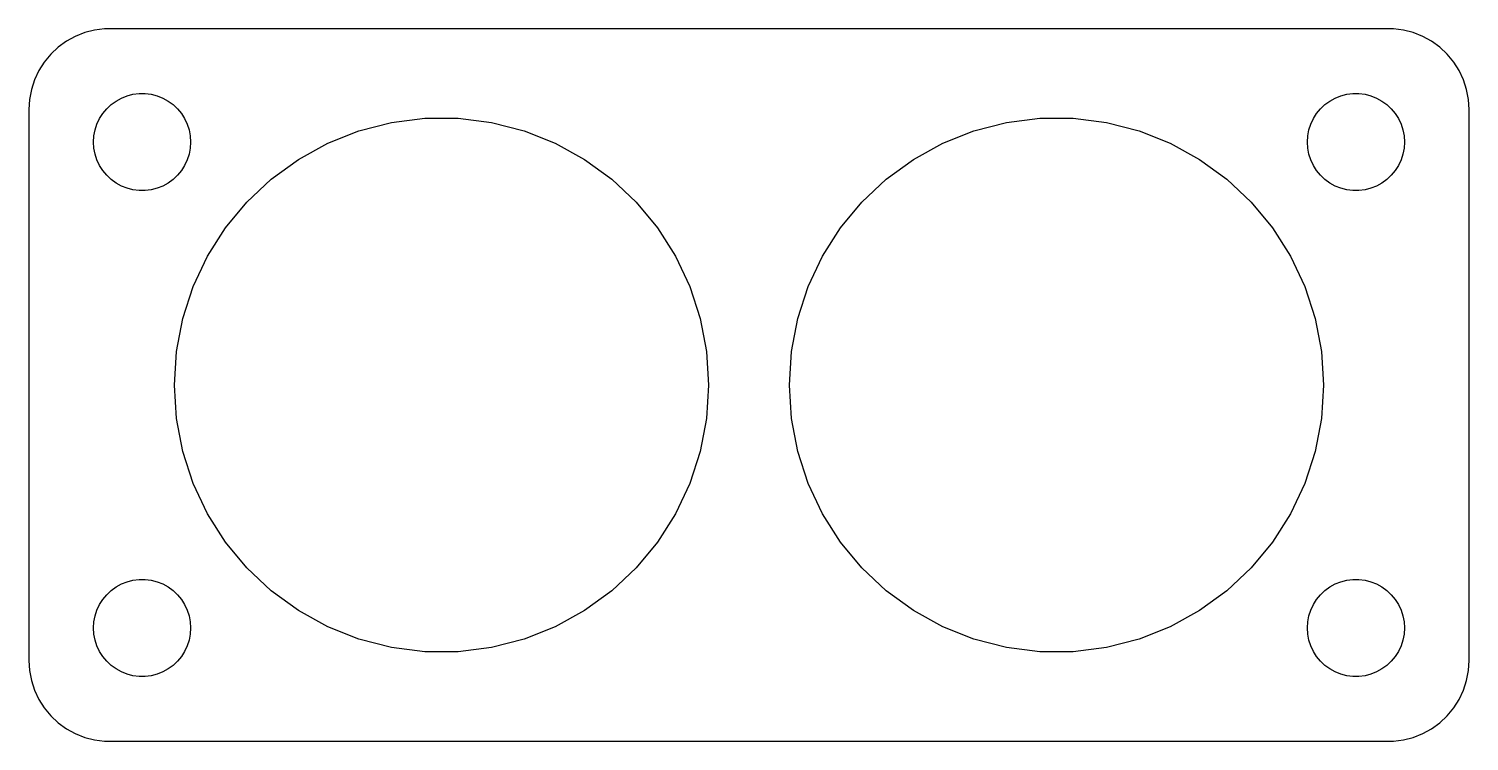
# Model space of a CAD drawing. Header units: metres. Extents: x -44.5 to 44.5, y 32 to 76.
import ezdxf

# ---------------------------------------------------------------- set-up
doc = ezdxf.new("R2010")
doc.units = ezdxf.units.M

msp = doc.modelspace()

# ---------------------------------------------------------------- linework, layer by layer
for p, q in [((-41.0451, 75.7553), (-41.6289, 75.5241)), ((-40.4369, 75.9114), (-41.0451, 75.7553)), ((-39.8139, 75.9901), (-40.4369, 75.9114)), ((39.8139, 75.9901), (-39.8139, 75.9901)), ((40.4369, 75.9114), (39.8139, 75.9901)), ((41.0451, 75.7553), (40.4369, 75.9114)), ((41.6289, 75.5241), (41.0451, 75.7553)), ((-42.6871, 74.8526), (-43.1448, 74.4227)), ((-42.1791, 75.2216), (-42.6871, 74.8526)), ((-41.6289, 75.5241), (-42.1791, 75.2216)), ((42.1791, 75.2216), (41.6289, 75.5241)), ((42.6871, 74.8526), (42.1791, 75.2216)), ((43.1448, 74.4227), (42.6871, 74.8526)), ((-43.5451, 73.9389), (-43.8815, 73.4088)), ((-43.1448, 74.4227), (-43.5451, 73.9389)), ((43.5451, 73.9389), (43.1448, 74.4227)), ((43.8815, 73.4088), (43.5451, 73.9389)), ((-43.8815, 73.4088), (-44.1489, 72.8406)), ((44.1489, 72.8406), (43.8815, 73.4088)), ((-44.3429, 72.2434), (-44.4606, 71.6267)), ((-44.1489, 72.8406), (-44.3429, 72.2434)), ((44.3429, 72.2434), (44.1489, 72.8406)), ((44.4606, 71.6267), (44.3429, 72.2434)), ((-44.4606, 71.6267), (-44.5, 71)), ((-39.6869, 71.0536), (-39.4123, 71.3115)), ((-39.4123, 71.3115), (-39.1075, 71.533)), ((-39.1075, 71.533), (-38.7773, 71.7145)), ((-38.7773, 71.7145), (-38.427, 71.8532)), ((-38.427, 71.8532), (-38.0621, 71.9469)), ((-38.0621, 71.9469), (-37.6884, 71.9941)), ((-37.6884, 71.9941), (-37.3116, 71.9941)), ((-37.3116, 71.9941), (-36.9379, 71.9469)), ((-36.9379, 71.9469), (-36.5729, 71.8532)), ((-36.5729, 71.8532), (-36.2227, 71.7145)), ((-36.2227, 71.7145), (-35.8925, 71.533)), ((-35.8925, 71.533), (-35.5877, 71.3115)), ((-35.5877, 71.3115), (-35.3131, 71.0536)), ((35.3131, 71.0536), (35.5877, 71.3115)), ((35.5877, 71.3115), (35.8925, 71.533)), ((35.8925, 71.533), (36.2227, 71.7145)), ((36.2227, 71.7145), (36.5729, 71.8532)), ((36.5729, 71.8532), (36.9379, 71.9469)), ((36.9379, 71.9469), (37.3116, 71.9941)), ((37.3116, 71.9941), (37.6884, 71.9941)), ((37.6884, 71.9941), (38.0621, 71.9469)), ((38.0621, 71.9469), (38.427, 71.8532)), ((38.427, 71.8532), (38.7773, 71.7145)), ((38.7773, 71.7145), (39.1075, 71.533)), ((39.1075, 71.533), (39.4123, 71.3115)), ((39.4123, 71.3115), (39.6869, 71.0536)), ((44.5, 71), (44.4606, 71.6267)), ((-44.5, 71), (-44.5, 37)), ((-40.2893, 70.1044), (-40.1289, 70.4453)), ((-40.1289, 70.4453), (-39.927, 70.7634)), ((-39.927, 70.7634), (-39.6869, 71.0536)), ((-35.3131, 71.0536), (-35.0729, 70.7634)), ((-35.0729, 70.7634), (-34.8711, 70.4453)), ((-34.8711, 70.4453), (-34.7107, 70.1044)), ((-22.0918, 70.2077), (-20.036, 70.4674)), ((-20.036, 70.4674), (-17.9639, 70.4674)), ((-17.9639, 70.4674), (-15.9082, 70.2077)), ((15.9082, 70.2077), (17.9639, 70.4674)), ((17.9639, 70.4674), (20.036, 70.4674)), ((20.036, 70.4674), (22.0918, 70.2077)), ((34.7107, 70.1044), (34.8711, 70.4453)), ((34.8711, 70.4453), (35.0729, 70.7634)), ((35.0729, 70.7634), (35.3131, 71.0536)), ((39.6869, 71.0536), (39.927, 70.7634)), ((39.927, 70.7634), (40.1289, 70.4453)), ((40.1289, 70.4453), (40.2893, 70.1044)), ((44.5, 37), (44.5, 71)), ((-40.4763, 69.376), (-40.4057, 69.7461)), ((-40.4057, 69.7461), (-40.2893, 70.1044)), ((-34.7107, 70.1044), (-34.5942, 69.7461)), ((-34.5942, 69.7461), (-34.5237, 69.376)), ((-26.0253, 68.9296), (-24.0988, 69.6924)), ((-24.0988, 69.6924), (-22.0918, 70.2077)), ((-15.9082, 70.2077), (-13.9012, 69.6924)), ((-13.9012, 69.6924), (-11.9746, 68.9296)), ((11.9746, 68.9296), (13.9012, 69.6924)), ((13.9012, 69.6924), (15.9082, 70.2077)), ((22.0918, 70.2077), (24.0988, 69.6924)), ((24.0988, 69.6924), (26.0253, 68.9296)), ((34.5237, 69.376), (34.5942, 69.7461)), ((34.5942, 69.7461), (34.7107, 70.1044)), ((40.2893, 70.1044), (40.4057, 69.7461)), ((40.4057, 69.7461), (40.4763, 69.376)), ((-40.5, 69), (-40.4763, 69.376)), ((-40.4763, 68.624), (-40.5, 69)), ((-40.4057, 68.2539), (-40.4763, 68.624)), ((-34.5237, 68.624), (-34.5942, 68.2539)), ((-34.5237, 69.376), (-34.5, 69)), ((-34.5, 69), (-34.5237, 68.624)), ((-27.8411, 67.9314), (-26.0253, 68.9296)), ((-11.9746, 68.9296), (-10.1588, 67.9314)), ((10.1588, 67.9314), (11.9746, 68.9296)), ((26.0253, 68.9296), (27.8411, 67.9314)), ((34.5, 69), (34.5237, 69.376)), ((34.5237, 68.624), (34.5, 69)), ((34.5942, 68.2539), (34.5237, 68.624)), ((40.4763, 68.624), (40.4057, 68.2539)), ((40.4763, 69.376), (40.5, 69)), ((40.5, 69), (40.4763, 68.624)), ((-40.2893, 67.8956), (-40.4057, 68.2539)), ((-40.1289, 67.5547), (-40.2893, 67.8956)), ((-34.7107, 67.8956), (-34.8711, 67.5547)), ((-34.5942, 68.2539), (-34.7107, 67.8956)), ((-29.5175, 66.7135), (-27.8411, 67.9314)), ((-10.1588, 67.9314), (-8.4825, 66.7135)), ((8.4825, 66.7135), (10.1588, 67.9314)), ((27.8411, 67.9314), (29.5175, 66.7135)), ((34.7107, 67.8956), (34.5942, 68.2539)), ((34.8711, 67.5547), (34.7107, 67.8956)), ((40.2893, 67.8956), (40.1289, 67.5547)), ((40.4057, 68.2539), (40.2893, 67.8956)), ((-39.927, 67.2366), (-40.1289, 67.5547)), ((-39.6869, 66.9464), (-39.927, 67.2366)), ((-39.4123, 66.6884), (-39.6869, 66.9464)), ((-35.3131, 66.9464), (-35.5877, 66.6884)), ((-35.0729, 67.2366), (-35.3131, 66.9464)), ((-34.8711, 67.5547), (-35.0729, 67.2366)), ((35.0729, 67.2366), (34.8711, 67.5547)), ((35.3131, 66.9464), (35.0729, 67.2366)), ((35.5877, 66.6884), (35.3131, 66.9464)), ((39.6869, 66.9464), (39.4123, 66.6884)), ((39.927, 67.2366), (39.6869, 66.9464)), ((40.1289, 67.5547), (39.927, 67.2366)), ((-39.1075, 66.467), (-39.4123, 66.6884)), ((-38.7773, 66.2855), (-39.1075, 66.467)), ((-38.427, 66.1468), (-38.7773, 66.2855)), ((-38.0621, 66.0531), (-38.427, 66.1468)), ((-37.6884, 66.0059), (-38.0621, 66.0531)), ((-37.3116, 66.0059), (-37.6884, 66.0059)), ((-36.9379, 66.0531), (-37.3116, 66.0059)), ((-36.5729, 66.1468), (-36.9379, 66.0531)), ((-36.2227, 66.2855), (-36.5729, 66.1468)), ((-35.8925, 66.467), (-36.2227, 66.2855)), ((-35.5877, 66.6884), (-35.8925, 66.467)), ((-31.028, 65.295), (-29.5175, 66.7135)), ((-8.4825, 66.7135), (-6.97202, 65.295)), ((6.97202, 65.295), (8.4825, 66.7135)), ((29.5175, 66.7135), (31.028, 65.295)), ((35.8925, 66.467), (35.5877, 66.6884)), ((36.2227, 66.2855), (35.8925, 66.467)), ((36.5729, 66.1468), (36.2227, 66.2855)), ((36.9379, 66.0531), (36.5729, 66.1468)), ((37.3116, 66.0059), (36.9379, 66.0531)), ((37.6884, 66.0059), (37.3116, 66.0059)), ((38.0621, 66.0531), (37.6884, 66.0059)), ((38.427, 66.1468), (38.0621, 66.0531)), ((38.7773, 66.2855), (38.427, 66.1468)), ((39.1075, 66.467), (38.7773, 66.2855)), ((39.4123, 66.6884), (39.1075, 66.467)), ((-32.3488, 63.6985), (-31.028, 65.295)), ((-6.97202, 65.295), (-5.65121, 63.6985)), ((5.65121, 63.6985), (6.97202, 65.295)), ((31.028, 65.295), (32.3488, 63.6985)), ((-33.4591, 61.9489), (-32.3488, 63.6985)), ((-5.65121, 63.6985), (-4.54094, 61.9489)), ((4.54094, 61.9489), (5.65121, 63.6985)), ((32.3488, 63.6985), (33.4591, 61.9489)), ((-34.3413, 60.0741), (-33.4591, 61.9489)), ((-4.54094, 61.9489), (-3.65868, 60.0741)), ((3.65868, 60.0741), (4.54094, 61.9489)), ((33.4591, 61.9489), (34.3413, 60.0741)), ((-34.9816, 58.1034), (-34.3413, 60.0741)), ((-3.65868, 60.0741), (-3.01837, 58.1034)), ((3.01837, 58.1034), (3.65868, 60.0741)), ((34.3413, 60.0741), (34.9816, 58.1034)), ((-35.3699, 56.068), (-34.9816, 58.1034)), ((-3.01837, 58.1034), (-2.6301, 56.068)), ((2.6301, 56.068), (3.01837, 58.1034)), ((34.9816, 58.1034), (35.3699, 56.068)), ((-35.5, 54), (-35.3699, 56.068)), ((-2.6301, 56.068), (-2.5, 54)), ((2.5, 54), (2.6301, 56.068)), ((35.3699, 56.068), (35.5, 54)), ((-35.3699, 51.932), (-35.5, 54)), ((-2.5, 54), (-2.6301, 51.932)), ((2.6301, 51.932), (2.5, 54)), ((35.5, 54), (35.3699, 51.932)), ((-34.9816, 49.8966), (-35.3699, 51.932)), ((-2.6301, 51.932), (-3.01837, 49.8966)), ((3.01837, 49.8966), (2.6301, 51.932)), ((35.3699, 51.932), (34.9816, 49.8966)), ((-34.3413, 47.9259), (-34.9816, 49.8966)), ((-3.01837, 49.8966), (-3.65868, 47.9259)), ((3.65868, 47.9259), (3.01837, 49.8966)), ((34.9816, 49.8966), (34.3413, 47.9259)), ((-33.4591, 46.0511), (-34.3413, 47.9259)), ((-3.65868, 47.9259), (-4.54094, 46.0511)), ((4.54094, 46.0511), (3.65868, 47.9259)), ((34.3413, 47.9259), (33.4591, 46.0511)), ((-32.3488, 44.3015), (-33.4591, 46.0511)), ((-4.54094, 46.0511), (-5.65121, 44.3015)), ((5.65121, 44.3015), (4.54094, 46.0511)), ((33.4591, 46.0511), (32.3488, 44.3015)), ((-31.028, 42.705), (-32.3488, 44.3015)), ((-5.65121, 44.3015), (-6.97202, 42.705)), ((6.97202, 42.705), (5.65121, 44.3015)), ((32.3488, 44.3015), (31.028, 42.705)), ((-38.7773, 41.7145), (-38.427, 41.8532)), ((-38.427, 41.8532), (-38.0621, 41.9469)), ((-38.0621, 41.9469), (-37.6884, 41.9941)), ((-37.6884, 41.9941), (-37.3116, 41.9941)), ((-37.3116, 41.9941), (-36.9379, 41.9469)), ((-36.9379, 41.9469), (-36.5729, 41.8532)), ((-36.5729, 41.8532), (-36.2227, 41.7145)), ((-29.5175, 41.2865), (-31.028, 42.705)), ((-6.97202, 42.705), (-8.4825, 41.2865)), ((8.4825, 41.2865), (6.97202, 42.705)), ((31.028, 42.705), (29.5175, 41.2865)), ((36.2227, 41.7145), (36.5729, 41.8532)), ((36.5729, 41.8532), (36.9379, 41.9469)), ((36.9379, 41.9469), (37.3116, 41.9941)), ((37.3116, 41.9941), (37.6884, 41.9941)), ((37.6884, 41.9941), (38.0621, 41.9469)), ((38.0621, 41.9469), (38.427, 41.8532)), ((38.427, 41.8532), (38.7773, 41.7145)), ((-39.927, 40.7634), (-39.6869, 41.0536)), ((-39.6869, 41.0536), (-39.4123, 41.3116)), ((-39.4123, 41.3116), (-39.1075, 41.533)), ((-39.1075, 41.533), (-38.7773, 41.7145)), ((-36.2227, 41.7145), (-35.8925, 41.533)), ((-35.8925, 41.533), (-35.5877, 41.3116)), ((-35.5877, 41.3116), (-35.3131, 41.0536)), ((-35.3131, 41.0536), (-35.0729, 40.7634)), ((-27.8411, 40.0686), (-29.5175, 41.2865)), ((-8.4825, 41.2865), (-10.1588, 40.0686)), ((10.1588, 40.0686), (8.4825, 41.2865)), ((29.5175, 41.2865), (27.8411, 40.0686)), ((35.0729, 40.7634), (35.3131, 41.0536)), ((35.3131, 41.0536), (35.5877, 41.3116)), ((35.5877, 41.3116), (35.8925, 41.533)), ((35.8925, 41.533), (36.2227, 41.7145)), ((38.7773, 41.7145), (39.1075, 41.533)), ((39.1075, 41.533), (39.4123, 41.3116)), ((39.4123, 41.3116), (39.6869, 41.0536)), ((39.6869, 41.0536), (39.927, 40.7634)), ((-40.4057, 39.7461), (-40.2893, 40.1044)), ((-40.2893, 40.1044), (-40.1289, 40.4453)), ((-40.1289, 40.4453), (-39.927, 40.7634)), ((-35.0729, 40.7634), (-34.8711, 40.4453)), ((-34.8711, 40.4453), (-34.7107, 40.1044)), ((-34.7107, 40.1044), (-34.5942, 39.7461)), ((-26.0253, 39.0704), (-27.8411, 40.0686)), ((-10.1588, 40.0686), (-11.9746, 39.0704)), ((11.9746, 39.0704), (10.1588, 40.0686)), ((27.8411, 40.0686), (26.0253, 39.0704)), ((34.5942, 39.7461), (34.7107, 40.1044)), ((34.7107, 40.1044), (34.8711, 40.4453)), ((34.8711, 40.4453), (35.0729, 40.7634)), ((39.927, 40.7634), (40.1289, 40.4453)), ((40.1289, 40.4453), (40.2893, 40.1044)), ((40.2893, 40.1044), (40.4057, 39.7461)), ((-40.5, 39), (-40.4763, 39.376)), ((-40.4763, 39.376), (-40.4057, 39.7461)), ((-34.5942, 39.7461), (-34.5237, 39.376)), ((-34.5237, 39.376), (-34.5, 39)), ((34.5, 39), (34.5237, 39.376)), ((34.5237, 39.376), (34.5942, 39.7461)), ((40.4057, 39.7461), (40.4763, 39.376)), ((40.4763, 39.376), (40.5, 39)), ((-40.4763, 38.624), (-40.5, 39)), ((-40.4057, 38.2539), (-40.4763, 38.624)), ((-34.5237, 38.624), (-34.5942, 38.2539)), ((-34.5, 39), (-34.5237, 38.624)), ((-24.0988, 38.3076), (-26.0253, 39.0704)), ((-22.0918, 37.7923), (-24.0988, 38.3076)), ((-13.9012, 38.3076), (-15.9082, 37.7923)), ((-11.9746, 39.0704), (-13.9012, 38.3076)), ((13.9012, 38.3076), (11.9746, 39.0704)), ((15.9082, 37.7923), (13.9012, 38.3076)), ((24.0988, 38.3076), (22.0918, 37.7923)), ((26.0253, 39.0704), (24.0988, 38.3076)), ((34.5237, 38.624), (34.5, 39)), ((34.5942, 38.2539), (34.5237, 38.624)), ((40.4763, 38.624), (40.4057, 38.2539)), ((40.5, 39), (40.4763, 38.624)), ((-40.2893, 37.8956), (-40.4057, 38.2539)), ((-40.1289, 37.5547), (-40.2893, 37.8956)), ((-39.927, 37.2366), (-40.1289, 37.5547)), ((-34.8711, 37.5547), (-35.0729, 37.2366)), ((-34.7107, 37.8956), (-34.8711, 37.5547)), ((-34.5942, 38.2539), (-34.7107, 37.8956)), ((-20.036, 37.5326), (-22.0918, 37.7923)), ((-17.9639, 37.5326), (-20.036, 37.5326)), ((-15.9082, 37.7923), (-17.9639, 37.5326)), ((17.9639, 37.5326), (15.9082, 37.7923)), ((20.036, 37.5326), (17.9639, 37.5326)), ((22.0918, 37.7923), (20.036, 37.5326)), ((34.7107, 37.8956), (34.5942, 38.2539)), ((34.8711, 37.5547), (34.7107, 37.8956)), ((35.0729, 37.2366), (34.8711, 37.5547)), ((40.1289, 37.5547), (39.927, 37.2366)), ((40.2893, 37.8956), (40.1289, 37.5547)), ((40.4057, 38.2539), (40.2893, 37.8956)), ((-44.5, 37), (-44.4606, 36.3733)), ((-39.6869, 36.9464), (-39.927, 37.2366)), ((-39.4123, 36.6885), (-39.6869, 36.9464)), ((-39.1075, 36.467), (-39.4123, 36.6885)), ((-35.5877, 36.6885), (-35.8925, 36.467)), ((-35.3131, 36.9464), (-35.5877, 36.6885)), ((-35.0729, 37.2366), (-35.3131, 36.9464)), ((35.3131, 36.9464), (35.0729, 37.2366)), ((35.5877, 36.6885), (35.3131, 36.9464)), ((35.8925, 36.467), (35.5877, 36.6885)), ((39.4123, 36.6885), (39.1075, 36.467)), ((39.6869, 36.9464), (39.4123, 36.6885)), ((39.927, 37.2366), (39.6869, 36.9464)), ((44.4606, 36.3733), (44.5, 37)), ((-44.4606, 36.3733), (-44.3429, 35.7566)), ((-44.3429, 35.7566), (-44.1489, 35.1594)), ((-38.7773, 36.2855), (-39.1075, 36.467)), ((-38.427, 36.1468), (-38.7773, 36.2855)), ((-38.0621, 36.0531), (-38.427, 36.1468)), ((-37.6884, 36.0059), (-38.0621, 36.0531)), ((-37.3116, 36.0059), (-37.6884, 36.0059)), ((-36.9379, 36.0531), (-37.3116, 36.0059)), ((-36.5729, 36.1468), (-36.9379, 36.0531)), ((-36.2227, 36.2855), (-36.5729, 36.1468)), ((-35.8925, 36.467), (-36.2227, 36.2855)), ((36.2227, 36.2855), (35.8925, 36.467)), ((36.5729, 36.1468), (36.2227, 36.2855)), ((36.9379, 36.0531), (36.5729, 36.1468)), ((37.3116, 36.0059), (36.9379, 36.0531)), ((37.6884, 36.0059), (37.3116, 36.0059)), ((38.0621, 36.0531), (37.6884, 36.0059)), ((38.427, 36.1468), (38.0621, 36.0531)), ((38.7773, 36.2855), (38.427, 36.1468)), ((39.1075, 36.467), (38.7773, 36.2855)), ((44.1489, 35.1594), (44.3429, 35.7566)), ((44.3429, 35.7566), (44.4606, 36.3733)), ((-44.1489, 35.1594), (-43.8815, 34.5912)), ((43.8815, 34.5912), (44.1489, 35.1594)), ((-43.8815, 34.5912), (-43.5451, 34.0611)), ((-43.5451, 34.0611), (-43.1448, 33.5773)), ((43.1448, 33.5773), (43.5451, 34.0611)), ((43.5451, 34.0611), (43.8815, 34.5912)), ((-43.1448, 33.5773), (-42.6871, 33.1474)), ((-42.6871, 33.1474), (-42.1791, 32.7784)), ((42.1791, 32.7784), (42.6871, 33.1474)), ((42.6871, 33.1474), (43.1448, 33.5773)), ((-42.1791, 32.7784), (-41.6289, 32.4759)), ((-41.6289, 32.4759), (-41.0451, 32.2447)), ((-41.0451, 32.2447), (-40.4369, 32.0886)), ((-40.4369, 32.0886), (-39.8139, 32.0099)), ((39.8139, 32.0099), (40.4369, 32.0886)), ((40.4369, 32.0886), (41.0451, 32.2447)), ((41.0451, 32.2447), (41.6289, 32.4759)), ((41.6289, 32.4759), (42.1791, 32.7784)), ((-39.8139, 32.0099), (39.8139, 32.0099))]:
    msp.add_line(p, q)

doc.saveas('drawing.dxf')
